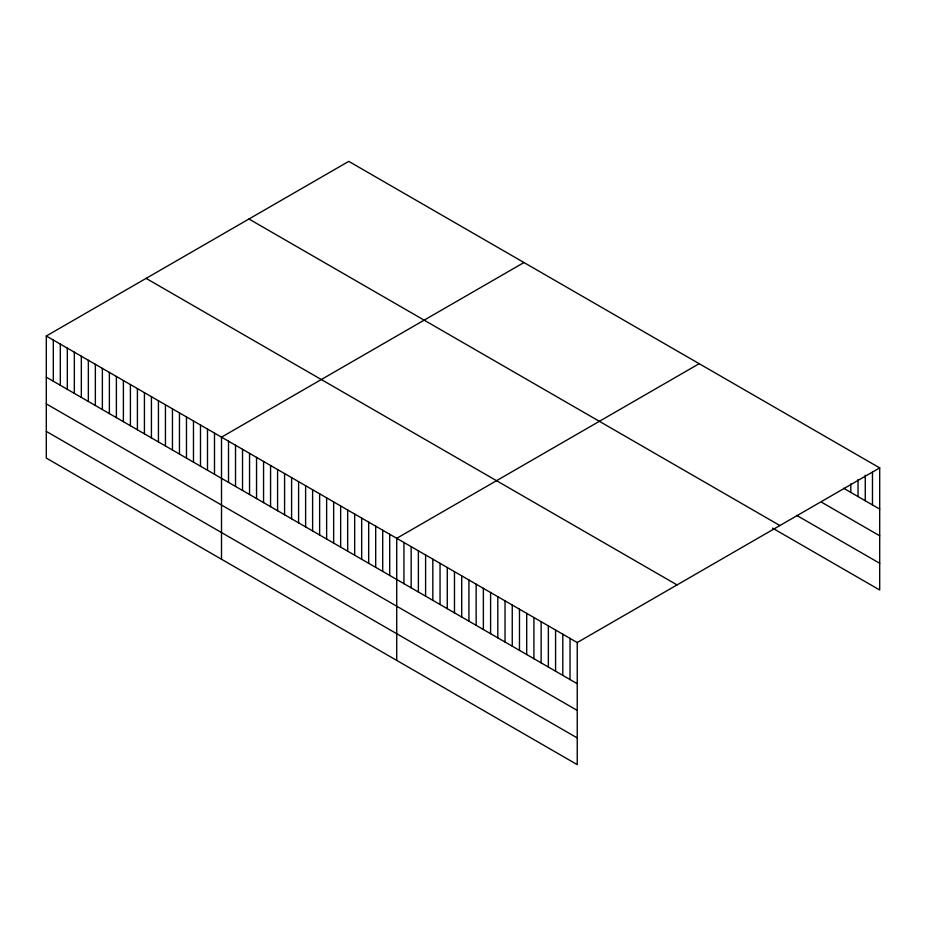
<?xml version="1.0" encoding="UTF-8"?>
<svg xmlns="http://www.w3.org/2000/svg" width="926" height="926" viewBox="0 0 926 926"><rect width="100%" height="100%" fill="white"/><g stroke="black" fill="none" stroke-linecap="round" stroke-linejoin="round"><path stroke-width="1.39" d="M46.3 335.999L577.234 642.54L577.234 764.621L46.3 458.092L46.3 335.999L348.766 161.379L879.7 467.908L879.7 590.001L772.597 528.156M523.966 262.533L221.511 437.153L221.511 559.246M699.176 363.686L396.722 538.319L396.722 660.4M577.234 642.54L879.7 467.908M843.598 488.245L879.7 509.092M821.929 502.436L879.7 535.795M796.661 515.354L879.7 563.297M248.944 218.999L779.889 525.54M146.111 278.379L677.056 584.908M46.3 377.183L577.234 683.712M46.3 403.875L577.234 710.416M46.3 431.389L577.234 737.929M872.477 472.26L872.477 504.925M865.254 475.2L865.254 500.758M858.043 479.541L858.043 496.591M850.82 483.893L850.82 492.412M570.022 638.373L570.022 679.545M562.8 634.194L562.8 675.378M555.577 630.027L555.577 671.211M548.354 625.86L548.354 667.044M541.131 621.693L541.131 662.877M533.92 617.526L533.92 658.699M526.697 613.359L526.697 654.532M519.474 609.181L519.474 650.365M512.252 605.014L512.252 646.198M505.029 600.847L505.029 642.031M497.806 596.68L497.806 637.864M490.595 592.513L490.595 633.685M483.372 588.346L483.372 629.518M476.149 584.167L476.149 625.351M468.926 580L468.926 621.184M461.704 575.833L461.704 617.017M454.481 571.666L454.481 612.85M447.27 567.499L447.27 608.671M440.047 563.332L440.047 604.504M432.824 559.154L432.824 600.337M425.601 554.987L425.601 596.17M418.378 550.82L418.378 592.003M411.167 546.653L411.167 587.836M403.944 542.486L403.944 583.658M389.707 534.267L389.707 575.451M382.704 530.216L382.704 571.4M375.69 526.176L375.69 567.36M368.687 522.125L368.687 563.309M361.672 518.085L361.672 559.258M354.67 514.034L354.67 555.218M347.667 509.995L347.667 551.167M340.652 505.943L340.652 547.127M333.649 501.892L333.649 543.076M326.635 497.852L326.635 539.036M319.632 493.801L319.632 534.985M312.618 489.761L312.618 530.934M305.615 485.71L305.615 526.894M298.6 481.67L298.6 522.843M291.597 477.619L291.597 518.803M284.583 473.58L284.583 514.752M277.58 469.528L277.58 510.712M270.566 465.477L270.566 506.661M263.563 461.437L263.563 502.61M256.548 457.386L256.548 498.57M249.545 453.346L249.545 494.519M242.531 449.295L242.531 490.479M235.528 445.256L235.528 486.428M228.514 441.204L228.514 482.388M214.496 433.113L214.496 474.286M207.493 429.062L207.493 470.246M200.491 425.022L200.491 466.195M193.476 420.971L193.476 462.155M186.473 416.931L186.473 458.104M179.459 412.88L179.459 454.064M172.456 408.829L172.456 450.013M165.441 404.789L165.441 445.973M158.439 400.738L158.439 441.922M151.424 396.698L151.424 437.871M144.421 392.647L144.421 433.831M137.407 388.607L137.407 429.78M130.404 384.556L130.404 425.74M123.389 380.505L123.389 421.689M116.387 376.465L116.387 417.649M109.372 372.414L109.372 413.598M102.369 368.374L102.369 409.547M95.355 364.323L95.355 405.507M88.352 360.283L88.352 401.456M81.338 356.232L81.338 397.416M74.335 352.181L74.335 393.365M67.32 348.141L67.32 389.325M60.317 344.09L60.317 385.274M53.303 340.05L53.303 381.223"/></g></svg>
